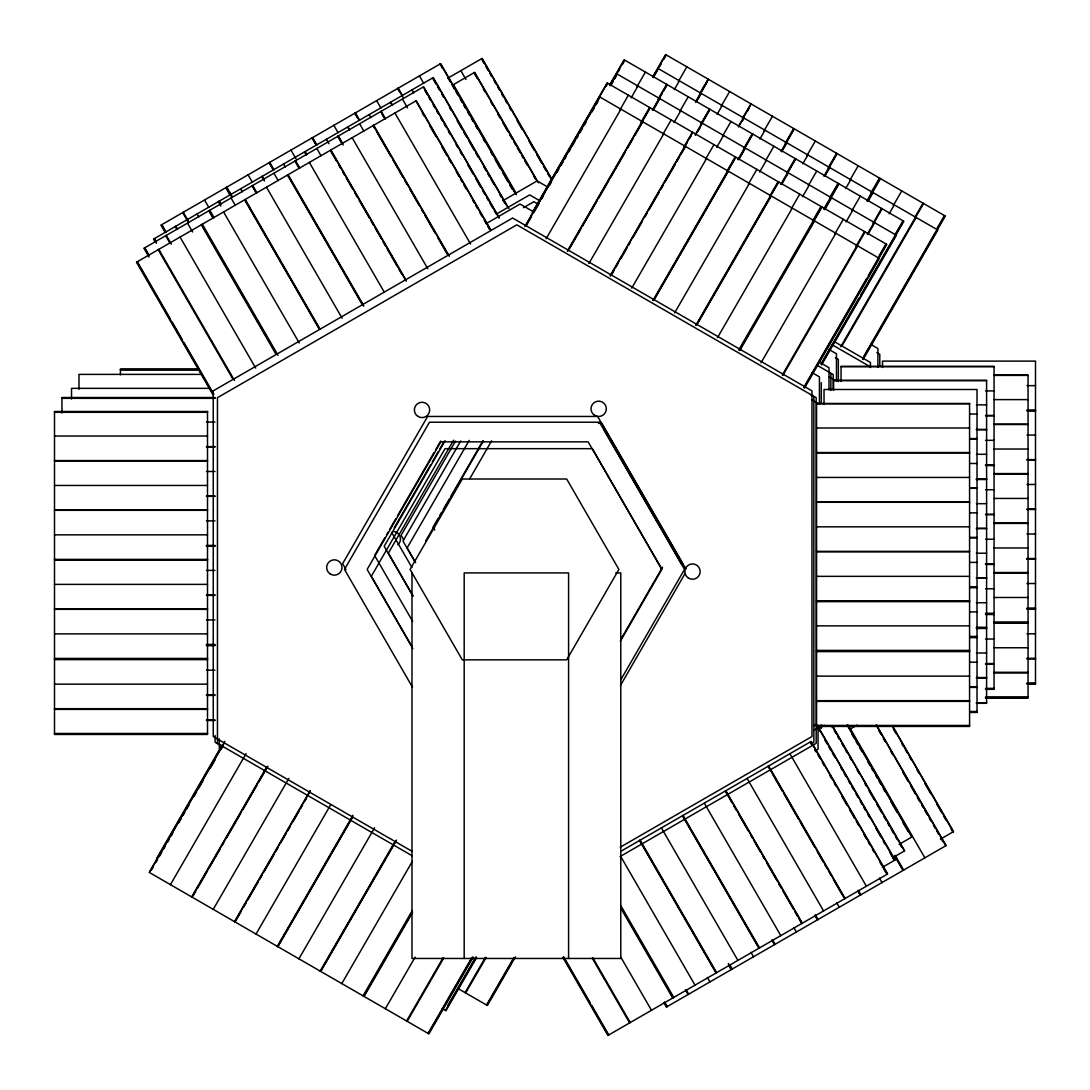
<?xml version="1.0" encoding="UTF-8"?>
<svg xmlns="http://www.w3.org/2000/svg" width="1090" height="1090" viewBox="0 0 1090 1090"><rect width="100%" height="100%" fill="white"/><g stroke="black" fill="none" stroke-linecap="round" stroke-linejoin="round"><path stroke-width="1.5" d="M156.647 858.416L222.101 745.042M224.84 741.35L149.194 872.381L428.888 1033.865L473.101 957.306M150.311 871.06L224.268 742.971M151.605 869.847L153.309 866.904M155.856 862.49L157.56 859.533M159.263 856.59L161.811 852.176M163.5 849.233L165.203 846.29M167.751 841.875L169.454 838.932M171.157 835.975L172.86 833.033M178.801 822.732L181.362 818.318M183.052 815.375L184.755 812.432M186.458 809.475L189.006 805.06M194.102 796.231L196.663 791.817M198.353 788.874L203.462 780.031M210.261 768.259L215.357 759.43M221.311 749.116L223.014 746.173M532.329 212.509L607.13 82.949L886.824 244.433L804.107 387.699M532.601 212.659L607.403 83.099M524.876 226.475L599.677 96.915L879.371 258.398L804.57 387.958M525.993 225.153L600.195 96.615M606.149 86.301L607.839 83.358M526.429 225.412L531.538 216.583M534.086 212.168L539.182 203.326M541.73 198.911L543.433 195.968M549.387 185.668L551.09 182.711M557.031 172.411L558.734 169.468M561.282 165.053L562.985 162.11M564.688 159.167L566.391 156.211M568.939 151.796L570.629 148.853M572.332 145.91L574.88 141.496M576.583 138.553L578.286 135.61M579.989 132.653L582.537 128.239M584.24 125.295L585.93 122.353M591.884 112.052L594.432 107.638M596.135 104.681L597.838 101.738M609.705 84.843L624.161 59.814L903.855 221.297L821.138 364.564M609.978 85.006L624.434 59.977M609.896 85.565L616.708 73.779L896.402 235.263L821.601 364.823M610.168 85.715L616.368 74.951M618.071 72.008L619.774 69.065M622.322 64.651L624.025 61.708M611.463 84.502L613.166 81.559M614.869 78.616L616.572 75.66M170.449 884.644L246.095 753.612M619.883 109.94L628.385 95.212M546.117 238.737L620.919 109.177M636.914 86.805L645.403 72.09M631.151 97.828L637.95 86.055M384.77 537.874L374.606 555.464L412.715 621.464M386.459 534.931L388.163 532.002M389.852 529.072L395.779 518.799M397.469 515.87L433.888 452.8M435.578 449.87L440.66 441.069M652.856 76.654L665.595 54.568L945.303 216.052L862.585 359.305M653.973 75.333L665.867 54.718M653.046 77.363L658.142 68.534L937.85 230.017L863.048 359.577M653.319 77.526L657.57 70.155M659.518 66.749L661.221 63.806M663.769 59.391L666.317 54.977M394.185 527.942L430.591 464.871M432.28 461.942L438.207 451.669M439.91 448.739L444.134 441.409M445.156 440.701L384.184 546.308L412.974 596.176M453.59 440.197L388.381 553.134L412.933 595.658M191.69 896.92L266.491 767.36M192.004 897.097L266.805 767.537M455.484 441.082L401.079 535.313L403.627 539.727M193.134 895.789L195.682 891.361M197.385 888.418L207.591 870.76M209.28 867.817L220.33 848.674M222.033 845.731L223.736 842.788M226.284 838.36L240.74 813.331M242.43 810.388L256.886 785.359M258.589 782.416L267.936 766.229M641.124 122.203L649.626 107.488M641.438 122.38L649.94 107.665M567.372 251.013L642.173 121.453M642.569 121.072L650.226 107.828M567.686 251.191L642.487 121.63M569.661 248.411L580.711 229.268M582.414 226.325L596.87 201.296M598.56 198.353L608.765 180.681M610.468 177.738L624.911 152.709M627.458 148.294L633.413 137.994M635.116 135.037L642.759 121.794M460.757 440.932L402.959 541.049L414.854 561.663M658.156 99.081L666.658 84.352M658.469 99.258L666.971 84.529M652.406 110.104L659.205 98.318M659.6 97.95L662.148 93.536M663.851 90.579L667.257 84.693M652.706 110.281L659.505 98.495M653.85 108.973L659.791 98.659M469.204 440.401L407.156 547.875L415.658 562.604M678.348 81.559L686.85 66.831M674.288 89.639L679.397 80.796M438.166 518.281L433.084 527.083L434.774 530.026M439.856 515.352L441.545 512.423M443.248 509.493L449.175 499.22M450.865 496.291L483.047 440.551M425.631 541.049L483.211 441.327M213.245 909.36L288.904 778.328M662.693 134.656L671.181 119.927M588.927 263.453L663.728 133.893M679.724 111.521L688.212 96.806M673.961 122.543L680.76 110.771M469.627 478.946L491.644 440.81M699.603 93.822L708.105 79.107M699.903 93.999L708.405 79.284M695.543 101.901L700.638 93.072M701.047 92.691L706.988 82.39M695.856 102.079L700.952 93.249M696.987 100.77L701.238 93.413M234.5 921.636L310.159 790.604M234.786 921.786L310.432 790.754M235.099 921.976L241.04 911.662M243.588 907.248L246.149 902.833M247.839 899.89L258.044 882.219M259.747 879.276L262.295 874.861M263.998 871.918L274.19 854.247M275.893 851.304L278.441 846.889M280.988 842.475L286.098 833.632M287.801 830.689L290.349 826.275M292.897 821.86L298.851 811.546M300.54 808.603L302.243 805.66M304.791 801.245L306.494 798.302M683.934 146.918L692.436 132.203M684.22 147.082L692.722 132.367M610.182 275.729L684.983 146.169M610.455 275.893L687.082 142.845M689.629 138.43L691.332 135.487M611.626 274.598L614.174 270.184M615.877 267.241L618.425 262.813M620.973 258.398L626.927 248.098M628.617 245.155L630.32 242.212M632.868 237.784L642.228 221.597M644.776 217.183L647.324 212.754M649.027 209.811L659.218 192.153M660.922 189.21L663.469 184.782M665.173 181.839L675.378 164.181M677.067 161.225L679.629 156.81M681.318 153.867L685.569 146.51M700.965 123.797L709.467 109.068M701.251 123.96L709.753 109.232M695.216 134.819L702.014 123.034M695.488 134.969L702.287 123.197M702.41 122.666L709.208 110.88M698.349 130.732L700.053 127.789M721.158 106.275L729.66 91.546M717.097 114.355L722.207 105.512M256.027 934.062L330.829 804.502M705.462 159.358L713.964 144.629M631.71 288.155L706.511 158.595M722.493 136.223L730.995 121.494M716.743 147.245L723.542 135.46M742.413 118.538L750.915 103.823M742.685 118.701L751.187 103.986M738.352 126.617L743.448 117.788M747.25 111.521L748.953 108.578M738.639 126.781L743.734 117.952M742.345 121.072L744.048 118.129M277.282 946.324L352.928 815.293M277.664 946.556L352.465 816.996M277.882 946.665L352.669 817.119M726.717 171.62L735.219 156.905M652.965 300.431L735.6 157.124M727.316 171.961L735.804 157.246M653.346 300.649L728.147 171.089M654.409 299.3L728.352 171.212M743.748 148.485L752.25 133.77M737.998 159.508L752.631 133.988M745.192 147.368L752.836 134.111M738.38 159.739L745.178 147.954M739.429 158.377L745.383 148.077M763.94 130.977L772.442 116.248M759.88 139.043L764.989 130.214M298.919 958.819L374.565 827.787M748.353 184.115L756.855 169.386M674.601 312.912L749.402 183.352M765.384 160.979L773.886 146.264M759.635 172.002L766.433 160.23M785.195 143.24L793.697 128.525M781.135 151.319L794.079 128.743M786.639 142.109L794.283 128.865M781.516 151.537L786.626 142.708M781.721 151.66L786.83 142.831M320.174 971.095L394.975 841.534M320.555 971.313L396.201 840.281M320.76 971.435L396.419 840.404M769.608 196.391L778.11 181.662M695.842 325.188L778.492 181.88M771.897 193.788L778.696 182.003M696.224 325.406L771.025 195.846M697.287 324.057L771.243 195.968M786.639 173.256L795.141 158.527M780.876 184.278L795.523 158.745M788.084 172.125L795.727 158.868M781.258 184.496L788.056 172.711M782.32 183.147L788.274 172.833M806.832 155.734L815.334 141.005M802.771 163.813L807.867 154.971M341.797 983.575L412.347 861.386M791.245 208.871L799.733 194.156M717.479 337.682L792.28 208.122M808.262 185.736L816.764 171.021M802.513 196.759L809.311 184.987M828.073 167.996L836.575 153.281M824.026 176.076L829.122 167.247M829.313 166.756L836.957 153.499M829.517 166.865L836.316 155.093M824.408 176.294L829.504 167.465M825.471 174.945L829.708 167.588M363.052 995.851L412.347 910.463M363.651 996.192L412.102 912.275M364.087 996.451L412.538 912.534M812.486 221.147L820.988 206.419M738.734 349.945L813.535 220.384M813.93 220.016L821.587 206.759M813.522 221.747L822.024 207.018M740.178 348.814L814.121 220.725M739.769 350.544L814.571 220.984M829.517 198.012L838.019 183.284M823.768 209.035L838.605 183.624M831.411 197.14L839.055 183.883M824.353 209.375L831.152 197.59M824.803 209.634L831.602 197.849M849.71 180.49L858.212 165.775M845.649 188.57L850.759 179.741M385.342 1008.713L415.099 957.183M834.776 234.009L843.279 219.294M761.024 362.82L835.826 233.26M851.808 210.874L860.31 196.159M846.058 221.897L852.857 210.125M870.965 192.766L879.467 178.038M866.904 200.833L872 192.004M871.55 193.107L880.052 178.379M867.504 201.173L872.6 192.344M872.845 191.895L880.502 178.637M867.94 201.432L873.049 192.603M621.014 639.067L662.502 567.209M620.333 641.302L661.821 569.43L588.164 441.845L440.823 441.845L367.153 569.43L412.878 648.632M406.597 1020.989L443.14 957.674M407.183 1021.33L443.739 958.015M856.031 246.285L864.534 231.557M782.266 375.083L857.067 245.522M857.476 245.155L865.119 231.897M782.865 375.423L857.667 245.863M873.063 223.15L881.565 208.422M867.299 234.173L874.098 222.387M873.649 223.491L882.151 208.762M867.899 234.514L874.698 222.728M893.255 205.629L901.743 190.9M889.195 213.708L894.291 204.866M620.741 679.86L684.493 569.43L599.486 422.212L429.487 422.212L344.481 569.43L412.483 687.218M620.51 685.351L685.12 573.463M428.043 1033.375L471.398 958.287M428.438 1033.592L472.638 957.034M879.18 255.728L885.979 243.942M803.725 387.468L866.632 278.522M868.321 275.579L886.374 244.174M447.622 1005.825L475.676 957.238M445.469 1010.471L476.33 957.02M476.521 957.728L445.919 1010.73L442.24 1008.604M895.367 234.064L903.01 220.82M821.601 362.861L859.002 298.088M860.705 295.145L903.406 221.038M465.062 992.609L485.459 957.265M465.662 992.949L486.058 957.606M914.496 217.905L922.998 203.176M840.744 346.702L915.546 217.142M915.096 218.245L923.598 203.517M842.189 345.571L916.131 217.482M486.522 1004.994L513.717 957.878M486.903 1005.212L514.371 957.647M515.42 956.897L487.366 1005.484L457.977 988.521M936.8 228.818L944.458 215.561M863.893 356.144L936.147 230.998M937.196 229.036L944.839 215.793M447.608 78.317L482.121 58.397L551.826 179.128M452.704 85.047L474.668 72.362L538.419 182.779M503.185 200.506L537.097 180.926L547.507 186.935M497.204 213.613L529.645 194.892L540.054 200.901M486.154 223.627L520.066 204.048L533.432 211.76M523.513 207.672L533.841 201.718L538.351 204.321M813.535 725.967L816.478 724.264M814.067 730.096L818.59 727.48L895.094 859.983L882.341 867.34M819.925 727.888L824.353 725.327M620.264 847.202L811.968 736.527L811.968 390.847L512.613 218.014L213.245 390.847L213.245 736.527L412.333 851.467M832.133 727.67L835.076 725.967M621.109 851.154L811.137 741.445L887.628 873.948L607.934 1035.432L562.876 957.401M810.905 743.98L813.849 742.276L813.849 396.596L810.905 394.893M620.033 856.59L816.178 743.353L816.178 397.687L516.81 224.84L217.455 397.687L217.455 743.353L412.102 855.732M849.573 729.442L856.944 725.191M815.102 750.806L818.045 749.102L818.045 725.259M899.1 844.369L912.126 836.848L847.516 724.959M892.615 857.775L904.659 850.813L832.419 725.681M940.547 839.123L953.559 831.602L892.356 725.599M841.058 366.676L994.053 366.676M198.625 369.142L120.431 369.142L120.431 374.865M120.431 369.456L198.625 369.456M120.431 369.96L198.625 369.96M201.391 374.388L78.984 374.388L78.984 389.334M994.039 375.083L1028.047 375.083L1028.047 698.05L985.537 698.05M994.039 375.396L1028.047 375.396M833.605 380.642L986.6 380.642M1026.998 385.642L1035.5 385.642M209.239 388.353L71.531 388.353L71.531 398.994M985.564 390.901L994.053 390.901M214.962 397.523L61.953 397.523L61.953 413.069M61.953 397.836L214.962 397.836M61.953 398.341L214.962 398.341M994.039 399.608L1028.047 399.608M816.574 403.777L969.569 403.777M976.408 404.867L986.6 404.867M1026.998 410.181L1035.5 410.181M1026.998 410.548L1035.5 410.548M1026.998 410.875L1035.5 410.875M54.5 411.802L207.509 411.802M54.5 412.306L207.509 412.306M970.223 414.036L977.022 414.036M985.564 415.44L994.053 415.44M985.564 415.794L994.053 415.794M206.46 422.062L214.962 422.062M598.41 423.288L601.816 423.288L685.964 569.048M994.039 424.146L1028.047 424.146M994.039 424.514L1028.047 424.514M816.574 428.002L969.569 428.002M976.408 429.406L986.6 429.406M976.408 429.76L986.6 429.76M1026.998 435.074L1035.5 435.074M54.5 436.027L207.509 436.027M970.223 438.575L977.022 438.575M970.223 438.929L977.022 438.929M970.223 439.256L977.022 439.256M985.564 440.333L994.053 440.333M206.46 446.6L214.962 446.6M206.46 446.955L214.962 446.955M994.039 449.039L1028.047 449.039M816.574 452.541L969.569 452.541M816.574 452.895L969.569 452.895M976.408 454.298L986.6 454.298M1026.998 459.612L1035.5 459.612M1026.998 459.939L1035.5 459.939M54.5 460.566L207.509 460.566M54.5 460.92L207.509 460.92M970.223 463.468L977.022 463.468M985.564 464.871L994.053 464.871M985.564 465.198L994.053 465.198M985.564 465.553L994.053 465.553M206.46 471.493L214.962 471.493M994.039 473.578L1028.047 473.578M994.039 473.905L1028.047 473.905M994.039 474.273L1028.047 474.273M816.574 477.434L969.569 477.434M976.408 478.837L986.6 478.837M976.408 479.164L986.6 479.164M976.408 479.518L986.6 479.518M1026.998 484.478L1035.5 484.478M54.5 485.459L207.509 485.459M970.223 488.007L977.022 488.007M970.223 488.32L977.022 488.32M985.564 489.723L994.053 489.723M206.46 496.032L214.962 496.032M206.46 496.345L214.962 496.345M994.039 498.443L1028.047 498.443M816.574 501.972L969.569 501.972M816.574 502.286L969.569 502.286M976.408 503.689L986.6 503.689M1026.998 509.016L1035.5 509.016M1026.998 509.466L1035.5 509.466M54.5 509.997L207.509 509.997M54.5 510.311L207.509 510.311M970.223 512.859L977.022 512.859M985.564 514.262L994.053 514.262M985.564 514.712L994.053 514.712M206.46 520.884L214.962 520.884M994.039 522.982L1028.047 522.982M994.039 523.432L1028.047 523.432M816.574 526.824L969.569 526.824M976.408 528.228L986.6 528.228M976.408 528.677L986.6 528.677M1026.998 534.005L1035.5 534.005M54.5 534.849L207.509 534.849M970.223 537.397L977.022 537.397M970.223 537.847L977.022 537.847M985.564 539.25L994.053 539.25M206.46 545.422L214.962 545.422M206.46 545.872L214.962 545.872M206.46 546.104L214.962 546.104M994.039 547.97L1028.047 547.97M816.574 551.363L969.569 551.363M816.574 551.812L969.569 551.812M976.408 553.216L986.6 553.216M1026.998 558.543L1035.5 558.543M1026.998 558.979L1035.5 558.979M1026.998 559.225L1035.5 559.225M54.5 559.388L207.509 559.388M54.5 559.838L207.509 559.838M54.5 560.069L207.509 560.069M970.223 562.385L977.022 562.385M985.564 563.789L994.053 563.789M985.564 564.225L994.053 564.225M985.564 564.47L994.053 564.47M206.46 570.411L214.962 570.411M994.039 572.509L1028.047 572.509M615.741 572.931L620.782 572.931L620.782 958.464L411.979 958.464L411.979 572.931M994.039 572.945L1028.047 572.945M994.039 573.19L1028.047 573.19M816.574 576.351L969.569 576.351M976.408 577.755L986.6 577.755M976.408 578.191L986.6 578.191M1026.998 583.518L1035.5 583.518M54.5 584.376L207.509 584.376M970.223 586.924L977.022 586.924M970.223 587.36L977.022 587.36M970.223 587.605L977.022 587.605M985.564 588.764L994.053 588.764M206.46 594.949L214.962 594.949M206.46 595.385L214.962 595.385M994.039 597.484L1028.047 597.484M816.574 600.89L969.569 600.89M816.574 601.326L969.569 601.326M816.574 601.571L969.569 601.571M976.408 602.729L986.6 602.729M1026.998 608.057L1035.5 608.057M1026.998 608.738L1035.5 608.738M54.5 608.915L207.509 608.915M1026.998 609.256L1035.5 609.256M54.5 609.351L207.509 609.351M970.223 611.899L977.022 611.899M985.564 613.302L994.053 613.302M985.564 613.997L994.053 613.997M985.564 614.501L994.053 614.501M206.46 619.924L214.962 619.924M994.039 622.022L1028.047 622.022M994.039 622.703L1028.047 622.703M994.039 623.221L1028.047 623.221M816.574 625.864L969.569 625.864M976.408 627.268L986.6 627.268M976.408 627.963L986.6 627.963M976.408 628.467L986.6 628.467M1026.998 633.794L1035.5 633.794M54.5 633.889L207.509 633.889M970.223 636.437L977.022 636.437M970.223 637.119L977.022 637.119M970.223 637.636L977.022 637.636M985.564 639.04L994.053 639.04M206.46 644.462L214.962 644.462M206.46 645.144L214.962 645.144M206.46 645.662L214.962 645.662M994.039 647.76L1028.047 647.76M816.574 650.403L969.569 650.403M816.574 651.084L969.569 651.084M816.574 651.602L969.569 651.602M976.408 653.005L986.6 653.005M1026.998 658.333L1035.5 658.333M54.5 658.428L207.509 658.428M1026.998 659.014L1035.5 659.014M54.5 659.109L207.509 659.109M54.5 659.627L207.509 659.627M970.223 662.175L977.022 662.175M985.564 663.578L994.053 663.578M985.564 664.26L994.053 664.26M206.46 670.2L214.962 670.2M994.039 672.298L1028.047 672.298M994.039 672.98L1028.047 672.98M816.574 676.141L969.569 676.141M976.408 677.544L986.6 677.544M976.408 678.225L986.6 678.225M1026.998 683.103L1035.5 683.103M1026.998 683.553L1035.5 683.553M54.5 684.166L207.509 684.166M1026.998 684.084L1035.5 684.084L1035.5 361.117L882.491 361.117L882.491 367.494M970.223 686.714L977.022 686.714M970.223 687.395L977.022 687.395M985.564 688.362L994.053 688.362M985.564 688.798L994.053 688.798M985.564 689.33L994.053 689.33L994.053 366.363L841.058 366.363L841.058 381.405M206.46 694.739L214.962 694.739M206.46 695.42L214.962 695.42M985.537 697.069L1028.047 697.069M985.537 697.518L1028.047 697.518M816.574 700.679L969.569 700.679M816.574 701.361L969.569 701.361M976.408 702.764L986.6 702.764M976.408 703.295L986.6 703.295L986.6 380.328L833.605 380.328L833.605 390.452M54.5 708.704L207.509 708.704M54.5 709.386L207.509 709.386M970.223 711.484L977.022 711.484M970.223 711.933L977.022 711.933M970.223 712.465L977.022 712.465L977.022 389.498L824.026 389.498L824.026 404.526M206.46 719.959L214.962 719.959M206.46 720.49L214.962 720.49M816.574 725.45L969.569 725.45M816.574 725.899L969.569 725.899M54.5 733.475L207.509 733.475M54.5 733.924L207.509 733.924M872 345.094L877.9 348.5L877.9 367.235M876.837 352.547L879.78 354.25L879.78 366.172M835.063 342.042L870.447 362.466L870.447 367.575M831.888 344.617L870.215 366.744M829.095 349.495L836.466 353.76L836.466 380.996M835.39 357.793L838.333 359.496L838.333 381.636M818.685 361.757L829 367.725L829 389.852M816.982 365.191L833.196 374.551L833.196 389.879M829.177 376.895L835.076 380.301M812.064 372.63L819.435 376.881L819.435 404.131M812.145 400.016L818.045 403.423M222.496 746.527L215.125 742.276L215.125 735.464M892.097 725.749L953.287 831.752M893.35 728.951L895.898 733.366M901.852 743.68L903.542 746.623M905.245 749.566L906.948 752.509M909.496 756.923L911.199 759.866M917.153 770.18L918.843 773.123M924.797 783.424L930.751 793.738M936.692 804.038L941.801 812.868M943.504 815.824L946.052 820.239M951.148 829.068L952.851 832.011M876.401 724.836L946.106 845.568L666.399 1007.051L663.851 1002.637M876.987 726.471L945.834 845.717M879.085 731.145L880.788 734.088M883.336 738.502L885.039 741.445M890.993 751.759L892.696 754.702M902.888 772.36L907.997 781.203M910.545 785.618L915.641 794.447M917.344 797.389L919.892 801.818M921.595 804.761L923.298 807.704M924.988 810.647L927.536 815.061M929.239 818.004L930.942 820.947M933.49 825.362L935.193 828.318M936.896 831.261L938.585 834.204M941.147 838.619L942.836 841.562M481.862 58.547L551.554 179.278M482.257 60.277L483.96 63.22M485.663 66.163L488.211 70.591M489.914 73.534L491.617 76.477M494.165 80.892L495.868 83.835M497.558 86.778L499.261 89.721M501.809 94.149L503.512 97.092M505.215 100.035L506.918 102.978M509.466 107.392L511.169 110.335M517.11 120.649L522.219 129.478M529.018 141.25L534.114 150.093M536.662 154.508L541.757 163.337M543.46 166.28L546.008 170.694M547.711 173.651L549.414 176.594M474.395 72.512L537.302 181.471M473.959 72.771L477.352 78.657M483.306 88.971L485.009 91.914M490.963 102.215L492.653 105.158M497.762 114L500.31 118.415M502.858 122.829L507.954 131.658M509.657 134.615L512.205 139.03M513.908 141.972L515.611 144.916M517.314 147.858L519.862 152.273M521.551 155.216L523.255 158.159M524.958 161.116L527.506 165.53M533.46 175.831L535.163 178.774M848.361 725.327L924.851 857.83M847.243 725.123L911.853 837.011M851.903 734.21L854.451 738.625M856.154 741.568L857.857 744.511M859.56 747.454L862.108 751.868M868.062 762.183L869.752 765.125M871.455 768.069L873.158 771.012M875.706 775.426L877.409 778.369M879.112 781.312L880.802 784.269M883.35 788.683L885.053 791.626M891.007 801.927L896.961 812.241M902.901 822.541L908.011 831.37M460.879 70.659L465.975 79.502M832.147 725.831L904.387 850.977M834.245 730.504L835.948 733.447M837.651 736.39L839.355 739.333M841.902 743.748L843.606 746.704M845.295 749.648L846.998 752.591M849.546 757.005L851.249 759.948M857.203 770.262L858.906 773.205M864.847 783.506L866.55 786.449M869.098 790.863L874.194 799.706M876.755 804.12L881.851 812.949M883.554 815.892L886.102 820.307M887.805 823.263L889.495 826.206M891.198 829.149L893.746 833.564M895.449 836.507L897.152 839.45M899.7 843.864L901.403 846.807M453.426 84.625L516.319 193.584M516.333 194.674L440.687 63.642L160.979 225.126L165.23 232.497M440.415 63.806L515.216 193.366M439.965 64.065L442.526 68.479M448.467 78.78L450.17 81.723M451.873 84.666L454.421 89.094M456.124 92.037L457.827 94.98M460.375 99.394L462.078 102.337M463.768 105.28L465.471 108.223M468.019 112.638L469.722 115.595M471.425 118.538L473.128 121.481M475.676 125.895L477.366 128.838M483.32 139.139L485.023 142.095M490.977 152.396L492.666 155.339M495.228 159.753L500.324 168.596M502.871 173.01L507.967 181.839M509.67 184.782L512.218 189.197M895.108 855.377L903.61 870.106M894.795 855.555L903.297 870.283M894.509 855.718L903.01 870.447M818.318 727.63L894.822 860.146M817.881 727.888L819.571 730.831M824.68 739.674L827.228 744.089M828.931 747.031L830.621 749.975M832.324 752.918L834.872 757.332M840.826 767.646L842.529 770.589M844.219 773.532L845.922 776.475M848.47 780.89L850.173 783.833M851.876 786.789L853.579 789.732M856.127 794.147L857.83 797.09M860.378 801.504L862.081 804.447M863.771 807.39L865.474 810.333M868.022 814.761L869.725 817.704M875.679 828.005L880.775 836.834M883.322 841.262L885.025 844.205M890.121 853.034L894.372 860.392M508.88 208.64L433.234 77.608L153.527 239.091L155.23 242.048M432.962 77.772L506.905 205.86M432.512 78.03L435.918 83.916M437.621 86.859L439.311 89.802M441.859 94.217L443.562 97.16M449.516 107.474L451.219 110.417M457.16 120.718L462.269 129.56M463.972 132.503L466.52 136.918M469.068 141.332L474.164 150.161M475.867 153.104L478.415 157.532M483.51 166.361L486.072 170.776M487.761 173.719L489.465 176.662M491.168 179.605L493.716 184.033M499.67 194.333L501.373 197.276M503.062 200.219L504.765 203.162M810.865 741.595L887.369 874.112M810.415 741.854L812.118 744.797M814.666 749.225L816.369 752.168M818.072 755.111L819.762 758.054M822.323 762.469L824.013 765.412M829.967 775.726L831.67 778.669M834.218 783.083L835.921 786.026M841.875 796.327L846.971 805.169M849.519 809.584L854.615 818.413M856.318 821.356L858.865 825.77M863.975 834.613L866.523 839.027M868.226 841.971L869.915 844.913M872.463 849.328L874.166 852.271M880.121 862.585L881.824 865.528M883.513 868.471L886.075 872.886M419.432 75.918L423.683 83.276M499.302 217.809L423.656 86.778L143.948 248.261L149.058 257.104M423.383 86.941L499.029 217.973M424.637 90.129L427.185 94.558M428.888 97.501L430.591 100.444M433.139 104.858L434.842 107.801M436.545 110.744L438.234 113.687M440.796 118.102L442.486 121.058M444.189 124.001L445.892 126.944M448.44 131.359L450.143 134.302M456.097 144.602L457.786 147.559M460.348 151.973L462.037 154.916M467.992 165.217L473.087 174.059M475.635 178.474L480.744 187.303M482.448 190.246L484.995 194.66M486.685 197.603L488.388 200.56M490.091 203.503L492.639 207.917M494.342 210.861L496.045 213.803M879.494 878.131L882.042 882.546M411.979 89.884L413.682 92.827M491.004 230.303L416.203 100.743L136.495 262.227L213 394.73M415.93 100.893L490.732 230.453M682.613 563.694L597.62 416.462L427.607 416.462L342.614 563.694L346.007 569.58M422.28 112.938L423.983 115.881M429.937 126.181L435.891 136.495M441.832 146.796L446.941 155.625M448.63 158.568L451.178 162.996M456.288 171.825L458.836 176.239M460.539 179.182L462.242 182.125M463.931 185.068L466.479 189.497M472.433 199.797L474.136 202.74M475.84 205.683L477.529 208.626M480.091 213.054L481.78 215.997M484.342 220.412L486.031 223.355M487.734 226.298L489.437 229.241M603.697 429.038L681.89 564.484M789.882 753.708L866.387 886.225M398.191 88.181L402.442 95.552M397.877 88.358L402.973 97.201M397.591 88.522L399.294 91.465M402.401 99.04L407.51 107.883M858.252 890.407L860.8 894.822M857.966 890.571L860.514 894.985M857.653 890.748L860.201 895.163M661.794 568.926L592.361 448.671L445.02 448.671L371.349 576.256L411.993 646.656M390.724 102.147L392.427 105.09M390.424 102.324L392.114 105.267M394.948 113.006L470.594 244.037M768.627 765.984L845.131 898.487M768.327 766.161L844.832 898.664M768.041 766.325L770.589 770.739M772.292 773.682L782.484 791.354M784.187 794.297L798.643 819.326M800.346 822.269L814.789 847.298M817.337 851.712L823.291 862.026M824.994 864.97L826.697 867.913M829.245 872.327L830.934 875.27M833.496 879.684L842.843 895.885M376.622 100.634L380.873 107.992M381.159 111.316L385.41 118.674M380.846 111.493L385.097 118.851M382.263 114.6L383.966 117.543M836.711 902.833L839.273 907.248M369.169 114.6L370.873 117.543M373.693 125.282L449.353 256.314M373.393 125.459L448.194 255.019M373.107 125.623L374.81 128.566M376.5 131.508L390.956 156.538M392.659 159.481L402.85 177.152M404.554 180.095L407.101 184.51M409.649 188.924L419.01 205.124M421.558 209.539L423.261 212.482M424.95 215.425L435.155 233.097M437.703 237.511L447.908 255.183M747.072 778.424L823.577 910.94M355.381 112.897L359.632 120.268M355.095 113.06L359.346 120.418M354.781 113.237L357.329 117.666M359.591 123.756L363.842 131.127M815.47 915.11L818.018 919.524M815.075 915.327L817.623 919.742M814.87 915.45L817.418 919.865M347.914 126.862L349.618 129.805M347.642 127.026L349.345 129.969M352.138 137.721L427.784 268.753M725.817 790.7L802.322 923.203M725.545 790.863L802.049 923.366M725.231 791.04L732.03 802.812M733.734 805.769L736.281 810.183M738.829 814.598L748.176 830.798M750.738 835.212L752.427 838.155M754.13 841.099L760.084 851.399M762.632 855.814L764.335 858.77M766.883 863.185L777.088 880.843M778.778 883.799L781.326 888.214M783.029 891.157L793.234 908.828M794.937 911.771L797.485 916.186M799.188 919.129L801.736 923.543M333.84 125.336L338.091 132.694M338.35 136.032L342.601 143.389M338.064 136.196L343.159 145.024M337.75 136.373L342.001 143.73M793.833 927.59L796.381 932.018M326.387 139.302L328.935 143.716M330.883 149.998L405.684 279.558M330.611 150.161L406.257 281.193M331.142 151.81L336.251 160.639M338.799 165.067L340.502 168.01M343.05 172.424L344.753 175.367M346.443 178.31L352.397 188.611M354.945 193.039L357.493 197.453M359.196 200.397L369.401 218.068M371.091 221.011L373.652 225.426M375.342 228.369L381.296 238.669M382.999 241.626L385.547 246.04M387.25 248.983L397.441 266.641M399.144 269.598L401.692 274.012M704.29 803.126L780.794 935.629M312.598 137.599L316.849 144.956M312.203 137.817L316.454 145.188M311.999 137.94L315.405 143.826M316.809 148.458L321.06 155.829M772.578 939.866L775.126 944.281M772.197 940.084L774.745 944.499M771.993 940.207L774.54 944.621M305.146 151.565L306.835 154.508M304.75 151.782L306.454 154.739M304.546 151.905L306.249 154.848M309.356 162.424L384.157 291.984M683.048 815.402L759.539 947.905M682.653 815.62L759.158 948.123M682.449 815.742L758.953 948.246M290.962 150.093L296.058 158.922M295.567 160.734L299.818 168.092M295.172 160.952L299.423 168.31M294.968 161.075L299.219 168.432M750.942 952.36L753.49 956.775M283.495 164.059L285.199 167.002M288.114 174.7L363.76 305.731M287.719 174.918L363.379 305.949M287.515 175.04L362.316 304.601M661.412 827.896L737.903 960.399M269.707 162.356L273.958 169.727M269.325 162.587L273.576 169.945M269.121 162.696L273.372 170.067M273.931 173.228L278.182 180.586M729.7 964.623L732.248 969.037M728.256 963.492L731.649 969.378M728.651 965.222L731.213 969.637M262.254 176.321L263.957 179.264M261.873 176.553L264.42 180.967M266.478 187.194L342.124 318.226M640.157 840.158L716.661 972.662M639.776 840.376L716.28 972.88M639.558 840.499L716.062 973.002M248.07 174.85L252.321 182.207M252.676 185.491L256.927 192.848M252.294 185.709L256.545 193.08M252.09 185.831L255.482 191.717M707.41 977.485L709.958 981.913M240.618 188.815L242.321 191.758M245.223 199.456L320.024 329.017M244.841 199.674L319.642 329.234M244.623 199.797L319.425 329.357M621.068 857.067L695.025 985.156M226.829 187.126L231.925 195.955M226.23 187.466L231.339 196.295M225.78 187.725L230.031 195.083M231.039 197.985L235.29 205.342M686.155 989.761L688.703 994.175M685.569 990.101L688.117 994.516M219.363 201.078L221.066 204.034M218.777 201.432L220.48 204.375M218.327 201.691L220.875 206.105M223.586 211.951L299.246 342.982M621.068 906.144L673.77 997.418M621.327 907.956L673.184 997.759M620.878 908.215L672.734 998.018M204.538 199.988L208.79 207.345M209.798 210.247L214.049 217.605M209.198 210.588L213.449 217.959M208.762 210.847L213 218.218M664.696 1002.146L667.257 1006.561M664.314 1002.378L666.862 1006.792M391.637 532.342L411.966 567.536M197.086 213.953L198.775 216.896M202.331 224.213L277.991 355.245M201.745 224.554L276.547 354.114M201.296 224.812L276.097 354.373M620.878 957.293L651.479 1010.294M183.284 212.25L188.379 221.093M182.698 212.605L187.793 221.434M187.507 223.123L192.603 231.952M175.831 226.216L177.534 229.172M175.231 226.57L176.934 229.513M180.054 237.089L255.7 368.12M592.837 957.783L630.238 1022.556M592.238 958.124L629.639 1022.897M161.824 224.649L166.075 232.007M161.443 224.867L165.694 232.225M166.252 235.386L171.362 244.228M165.666 235.726L169.917 243.097M154.371 238.615L156.074 241.558M153.99 238.833L156.538 243.247M158.799 249.351L234.445 380.383M158.2 249.692L233.001 379.252M563.721 956.911L590.072 1002.555M591.775 1005.498L608.779 1034.941M563.339 957.143L608.397 1035.173M144.793 247.771L149.044 255.142M144.411 248.002L148.662 255.36M137.34 261.736L170.49 319.166M172.193 322.109L182.398 339.767M184.087 342.71L213.844 394.239M136.958 261.968L213.463 394.471M830.88 373.461L830.88 390.493M821.301 382.631L821.301 403.068M821.301 724.904L821.301 728.311M568.585 958.464L568.585 572.931L464.19 572.931L464.19 958.464M219.322 738.884L219.322 749.102M393.204 531.457A7.657 7.657 0 0 1 397.918 544.809M462.283 479.014L410.085 569.43L462.283 659.845L566.691 659.845L618.888 569.43L566.691 479.014L462.283 479.014M969.569 403.464L816.574 403.464L816.574 726.43L969.569 726.43L969.569 403.464M207.509 411.489L54.5 411.489L54.5 734.456L207.509 734.456L207.509 411.489M594.486 415.236A7.657 7.657 0 0 0 606.326 409.227A7.657 7.657 0 0 0 595.208 401.978A7.657 7.657 0 0 0 594.486 415.236M330.134 573.912A7.657 7.657 0 0 0 341.974 567.904A7.657 7.657 0 0 0 330.856 560.655A7.657 7.657 0 0 0 330.134 573.912M688.321 578A7.657 7.657 0 0 0 700.148 571.991A7.657 7.657 0 0 0 689.03 564.756A7.657 7.657 0 0 0 688.321 578M417.852 416.353A7.657 7.657 0 0 0 429.678 410.344A7.657 7.657 0 0 0 418.56 403.096A7.657 7.657 0 0 0 417.852 416.353"/></g></svg>
